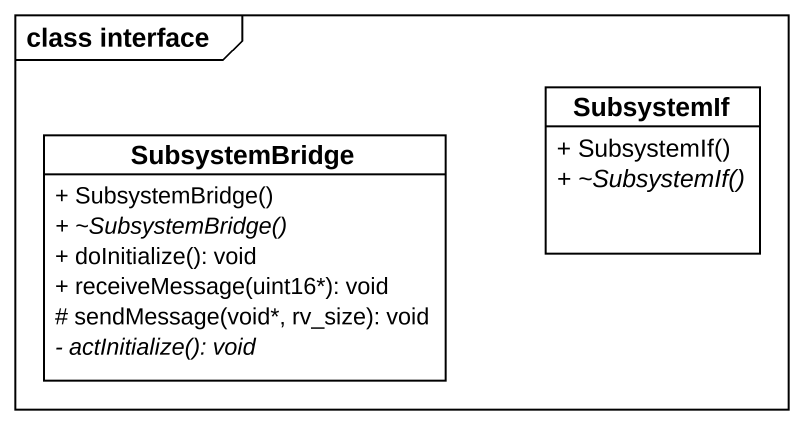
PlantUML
@startuml
mainframe class interface
hide circle
hide empty members
skinparam classAttributeIconSize 0
class SubsystemBridge {
  + SubsystemBridge()
  {abstract} + ~SubsystemBridge()
  + doInitialize(): void
  + receiveMessage(uint16*): void
  # sendMessage(void*, rv_size): void
  {abstract} - actInitialize(): void
}
class SubsystemIf {
  + SubsystemIf()
  {abstract} + ~SubsystemIf()
}
@enduml
